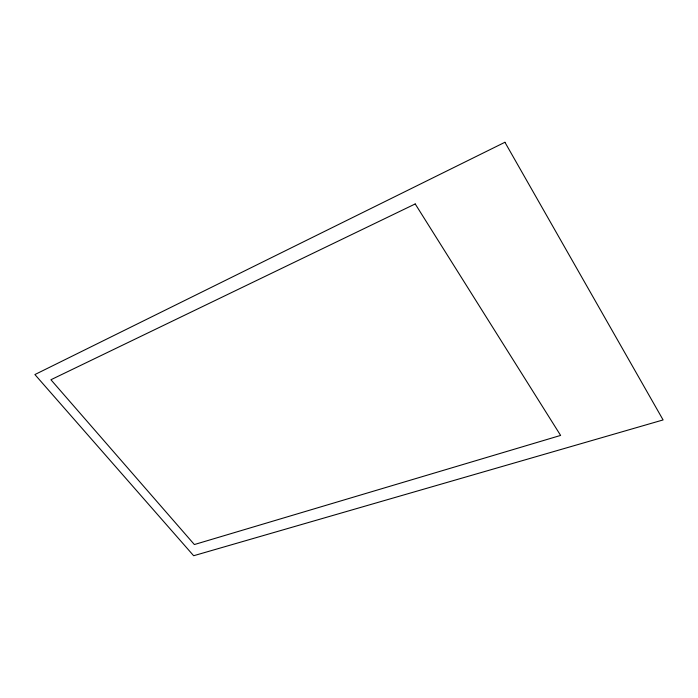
<?xml version="1.0" encoding="UTF-8"?>
<svg xmlns="http://www.w3.org/2000/svg" width="698" height="698" viewBox="0 0 698 698"><rect width="100%" height="100%" fill="white"/><g stroke="black" fill="none" stroke-linecap="round" stroke-linejoin="round"><path stroke-width="1.05" d="M504.924 142.27L34.9 374.556L193.651 555.73L663.1 419.934L504.924 142.27M415.214 203.947L50.919 379.747L194.367 544.545L560.616 435.421L415.214 203.947"/></g></svg>
